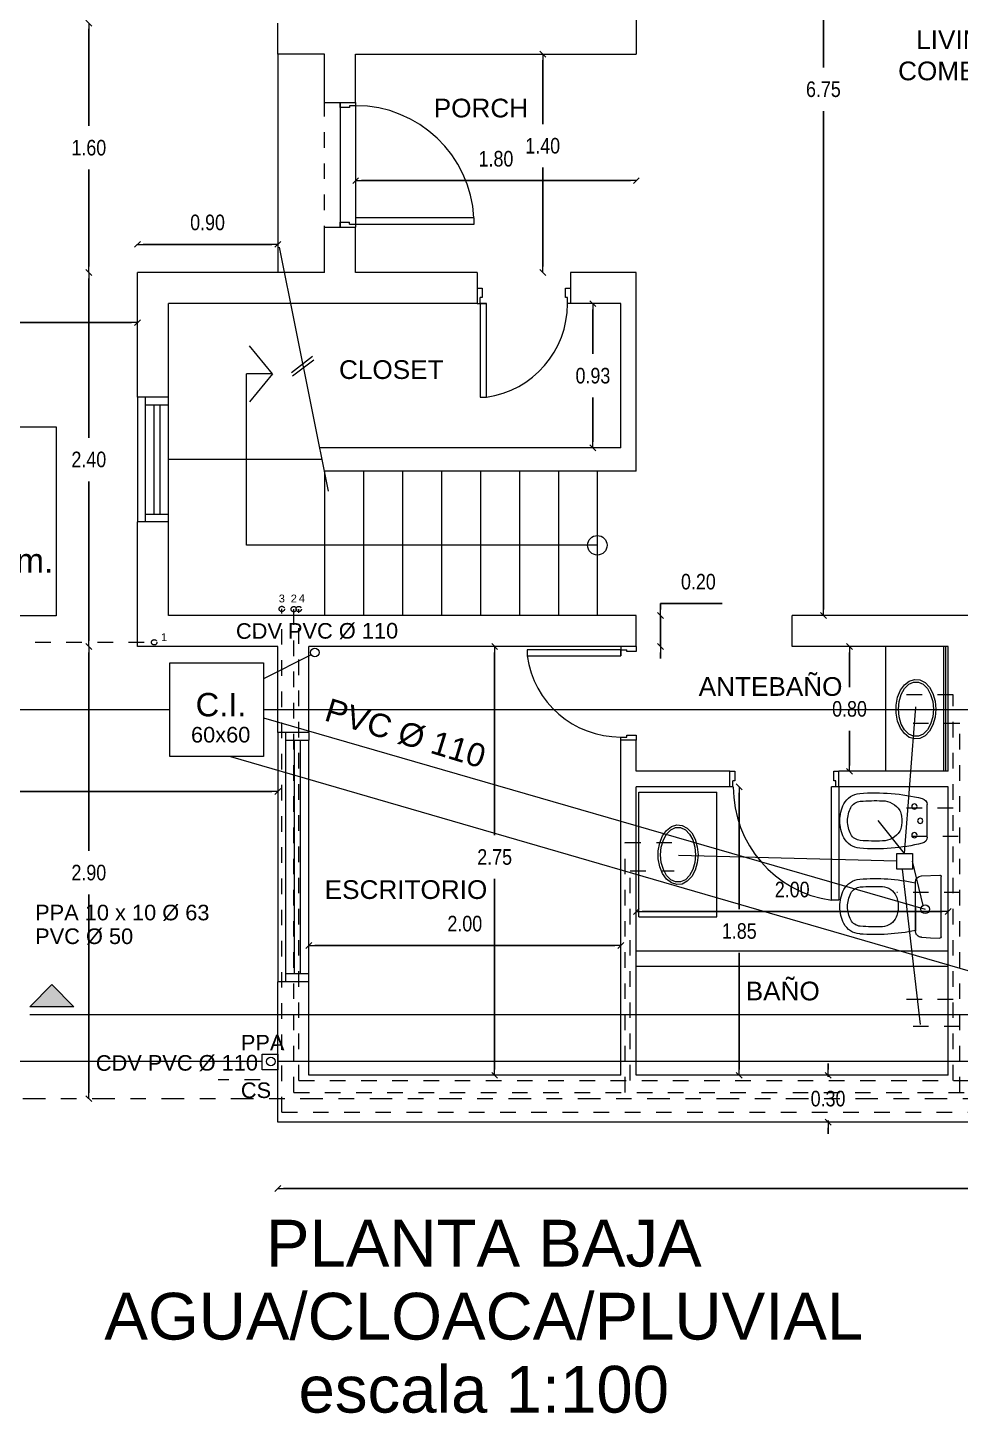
# Model space of a CAD drawing. Header units: millimetres. Extents: x 337 to 1167, y 242 to 575.
# Drawn here: x 541.63 to 547.61, y 258.54 to 267.42 of the extents above; entities that cross this region are included whole.
import ezdxf

# ---------------------------------------------------------------- set-up
doc = ezdxf.new("R2010")
doc.units = ezdxf.units.MM
for name, pattern in [('AGUA FRIA Y CALIENTE', [0.2, 0.1, -0.03, 0, -0.07]), ('bein_line', [0.08, 0.04, -0.04]), ('EJE', [0.205, 0.145, -0.03, 0, -0.03])]:
    doc.linetypes.add(name, pattern=pattern)
doc.layers.get('0').update_dxf_attribs({"lineweight": 5})
doc.layers.get('Defpoints').update_dxf_attribs({"lineweight": 5})
for name, color, linetype, lineweight in [('0-PB-SANITARIOS', 9, 'Continuous', 5), ('01', 1, 'Continuous', 5), ('agua', 7, 'Continuous', 5), ('cotas', 7, 'Continuous', 5), ('MUROS', 4, 'Continuous', 20), ('PRESENTACION ANTEPROYECTO', 7, 'Continuous', 5), ('proyeccion', 1, 'bein_line', 5), ('sanitarios', 1, 'Continuous', 5)]:
    doc.layers.add(name, color=color, linetype=linetype, lineweight=lineweight)
doc.styles.add('GENERATED_STYLE_13', font='')
doc.styles.add('GENERATED_STYLE_14', font='arial.ttf')
doc.styles.get('GENERATED_STYLE_13').set_extended_font_data('Arial Narrow Occidental')
doc.dimstyles.new('Dimstyle_92', dxfattribs={"dimtxt": 0.1, "dimasz": 0.038, "dimexe": 0.18, "dimexo": 0, "dimgap": 0.09, "dimtad": 1, "dimtih": 1, "dimtoh": 1, "dimzin": 0, "dimdsep": 46, "dimtxsty": 'GENERATED_STYLE_13', "dimblk": 'ARROWHEAD_6', "dimblk1": 'ARROWHEAD_6', "dimblk2": 'ARROWHEAD_6', "dimcen": 0.09, "dimse1": 1, "dimse2": 1, "dimclrd": 252, "dimclre": 252, "dimclrt": 252, "dimadec": 0, "dimazin": 0, "dimtfac": 1, "dimtdec": 4, "dimtmove": 0, "dimatfit": 3, "dimfxl": 1, "dimtolj": 1, "dimtzin": 0, "dimarcsym": 0})

# ---------------------------------------------------------------- blocks, each defined once
blk = doc.blocks.new('ARROWHEAD_6')
at = {"color": 0, "linetype": 'Continuous'}
for p, q in [((0, 0), (-1, 0)), ((-0.5, -0.5), (0.5, 0.5))]:
    blk.add_line(p, q, dxfattribs=at)
blk = doc.blocks.new('*D260')
at = {"layer": 'cotas', "color": 252, "lineweight": -2, "transparency": 16777216}
for p, q in [((544.6231, 263.4157), (544.6231, 262.2437)), ((544.6231, 260.7417), (544.6231, 261.9637))]:
    blk.add_line(p, q, dxfattribs=at)
at = {"layer": 'Defpoints', "color": 0, "transparency": 16777216}
for p in [(543.4316, 263.4537), (544.6231, 263.4537), (543.4316, 260.7037)]:
    blk.add_point(p, dxfattribs=at)
at = {"layer": 'cotas', "color": 252, "lineweight": -2, "transparency": 16777216, "xscale": 0.03800000000000001, "yscale": 0.03800000000000001, "zscale": 0.03800000000000001}
for p, rotation in [((544.6231, 263.4537), 90), ((544.6231, 260.7037), 270)]:
    blk.add_blockref('ARROWHEAD_6', p, dxfattribs=dict(at, rotation=rotation))
at = {"layer": 'cotas', "color": 252, "transparency": 16777216, "insert": (544.6231, 262.1037), "char_height": 0.1, "attachment_point": 5, "style": 'GENERATED_STYLE_13'}
blk.add_mtext('\\A1;2.75', dxfattribs=at)
blk = doc.blocks.new('*D261')
at = {"layer": 'cotas', "color": 252, "lineweight": -2, "transparency": 16777216}
blk.add_line((545.3936, 261.5363), (543.4696, 261.5363), dxfattribs=at)
at = {"layer": 'Defpoints', "color": 0, "transparency": 16777216}
for p in [(543.4316, 261.5363), (543.4316, 260.7037), (545.4316, 260.7037)]:
    blk.add_point(p, dxfattribs=at)
at = {"layer": 'cotas', "color": 252, "lineweight": -2, "transparency": 16777216, "xscale": 0.03800000000000001, "yscale": 0.03800000000000001, "zscale": 0.03800000000000001, "rotation": 180}
blk.add_blockref('ARROWHEAD_6', (543.4316, 261.5363), dxfattribs=at)
at = {"layer": 'cotas', "color": 252, "lineweight": -2, "transparency": 16777216, "xscale": 0.03800000000000001, "yscale": 0.03800000000000001, "zscale": 0.03800000000000001}
blk.add_blockref('ARROWHEAD_6', (545.4316, 261.5363), dxfattribs=at)
at = {"layer": 'cotas', "color": 252, "transparency": 16777216, "insert": (544.4316, 261.6763), "char_height": 0.1, "attachment_point": 5, "style": 'GENERATED_STYLE_13'}
blk.add_mtext('\\A1;2.00', dxfattribs=at)
blk = doc.blocks.new('*D257')
at = {"layer": 'cotas', "color": 252, "lineweight": -2, "transparency": 16777216}
for p, q in [((546.7615, 260.7417), (546.7615, 260.7797)), ((546.7615, 260.7037), (546.7615, 260.6937)), ((546.7615, 260.4037), (546.7615, 260.4137)), ((546.7615, 260.3657), (546.7615, 260.3277))]:
    blk.add_line(p, q, dxfattribs=at)
at = {"layer": 'Defpoints', "color": 0, "transparency": 16777216}
for p in [(547.1316, 260.7037), (546.7615, 260.4037), (547.1316, 260.4037)]:
    blk.add_point(p, dxfattribs=at)
at = {"layer": 'cotas', "color": 252, "lineweight": -2, "transparency": 16777216, "xscale": 0.03800000000000001, "yscale": 0.03800000000000001, "zscale": 0.03800000000000001}
for p, rotation in [((546.7615, 260.7037), 270), ((546.7615, 260.4037), 90)]:
    blk.add_blockref('ARROWHEAD_6', p, dxfattribs=dict(at, rotation=rotation))
at = {"layer": 'cotas', "color": 252, "transparency": 16777216, "insert": (546.7615, 260.5537), "char_height": 0.1, "attachment_point": 5, "style": 'GENERATED_STYLE_13'}
blk.add_mtext('\\A1;0.30', dxfattribs=at)
blk = doc.blocks.new('*D262')
at = {"layer": 'cotas', "color": 252, "lineweight": -2, "transparency": 16777216}
blk.add_line((545.5696, 261.7548), (547.4936, 261.7548), dxfattribs=at)
at = {"layer": 'Defpoints', "color": 0, "transparency": 16777216}
for p in [(547.5316, 261.7548), (545.5316, 260.7037), (547.5316, 260.7037)]:
    blk.add_point(p, dxfattribs=at)
at = {"layer": 'cotas', "color": 252, "lineweight": -2, "transparency": 16777216, "xscale": 0.03800000000000001, "yscale": 0.03800000000000001, "zscale": 0.03800000000000001, "rotation": 180}
blk.add_blockref('ARROWHEAD_6', (545.5316, 261.7548), dxfattribs=at)
at = {"layer": 'cotas', "color": 252, "lineweight": -2, "transparency": 16777216, "xscale": 0.03800000000000001, "yscale": 0.03800000000000001, "zscale": 0.03800000000000001}
blk.add_blockref('ARROWHEAD_6', (547.5316, 261.7548), dxfattribs=at)
at = {"layer": 'cotas', "color": 252, "transparency": 16777216, "insert": (546.5316, 261.8948), "char_height": 0.1, "attachment_point": 5, "style": 'GENERATED_STYLE_13'}
blk.add_mtext('\\A1;2.00', dxfattribs=at)
blk = doc.blocks.new('IM-BE')
at = {"linetype": 'Continuous'}
for p, q in [((-0.4455, 0.09), (-0.6545, 0.09)), ((-0.1967, 0.1268), (-0.2021, 0.0084)), ((0.1568, 0.165), (-0.1568, 0.165)), ((0, 0.165), (0.1568, 0.165)), ((0.1967, 0.1268), (0.1969, 0.1231)), ((0.1969, 0.1231), (0.1994, 0.068)), ((0.1941, 0), (-0.1941, 0)), ((0.1994, 0.068), (0.2021, 0.0084))]:
    blk.add_line(p, q, dxfattribs=at)
for centre in [(-0.642, 0.1715), (-0.458, 0.1715), (-0.55, 0.134)]:
    blk.add_circle(centre, 0.017, dxfattribs=at)
for centre, radius, start, end in [((-0.6011, 0.5125), 0.125, 117.58575, 175.50719), ((-0.55, 0.4146), 0.2354, 90, 117.58575), ((-0.55, 0.4146), 0.2354, 62.41425, 90), ((-0.4989, 0.5125), 0.125, 4.49281, 62.41425), ((-0.0511, 0.5125), 0.125, 117.58575, 175.50719), ((0, 0.4146), 0.2354, 90, 117.58575), ((0, 0.4146), 0.2354, 62.41425, 90), ((0.0511, 0.5125), 0.125, 4.49281, 62.41425), ((-0.6011, 0.5125), 0.075, 117.58575, 175.50719), ((-0.55, 0.4146), 0.1854, 90, 117.58575), ((-0.55, 0.4146), 0.1854, 62.41425, 90), ((-0.4989, 0.5125), 0.075, 4.49281, 62.41425), ((-0.0511, 0.5125), 0.075, 117.58575, 175.50719), ((0, 0.4146), 0.1854, 90, 117.58575), ((0, 0.4146), 0.1854, 62.41425, 90), ((0.0511, 0.5125), 0.075, 4.49281, 62.41425), ((0.5445, 0.4224), 1.2742, 175.50719, 193.70649), ((0.5445, 0.4224), 1.2242, 175.50719, 182.14249), ((-1.6445, 0.4224), 1.2242, 357.85751, 4.49281), ((-1.6445, 0.4224), 1.2742, 346.29351, 4.49281), ((1.0945, 0.4224), 1.2742, 175.50719, 191.65631), ((1.0945, 0.4224), 1.2242, 175.50719, 182.14249), ((0.0137, 0.3963), 0.1205, 263.46904, 263.46904), ((0.0137, 0.3963), 0.1205, 270.09166, 270.09166), ((-1.0945, 0.4224), 1.2242, 357.85751, 4.49281), ((-1.0945, 0.4224), 1.2742, 348.34369, 4.49281), ((-0.5478, 0.3767), 0.131, 180, 238.17673), ((-0.5522, 0.3767), 0.131, 301.82327, 0), ((-0.0277, 0.3814), 0.1012, 182.70725, 247.23206), ((0.0277, 0.3814), 0.1012, 292.76794, 357.29275), ((-0.0137, 0.3963), 0.1205, 243.79777, 262.03889), ((-0.001, 0.4732), 0.1984, 261.49411, 270.29901), ((0.001, 0.4732), 0.1984, 269.70099, 278.50589), ((0.0137, 0.3963), 0.1205, 277.96111, 296.20223), ((-0.5637, 0.3735), 0.1205, 243.79777, 262.03889), ((-0.551, 0.4504), 0.1984, 261.49411, 270.29901), ((-0.549, 0.4504), 0.1984, 269.70099, 278.50589), ((-0.5363, 0.3735), 0.1205, 277.96111, 296.20223), ((-0.6545, 0.13), 0.04, 193.70649, 270), ((-0.4455, 0.13), 0.04, 270, 346.29351), ((-0.1568, 0.125), 0.04, 90, 177.39744), ((0.1568, 0.125), 0.04, 54.11576, 90), ((0.1568, 0.125), 0.04, 51.70095, 54.11576), ((0.1568, 0.125), 0.04, 42.18515, 51.70095), ((0.1568, 0.125), 0.04, 2.60256, 42.18515), ((-0.1941, 0.008), 0.008, 177.39744, 270), ((0.1941, 0.008), 0.008, 270, 355.88901), ((0.1941, 0.008), 0.008, 355.88901, 2.60256)]:
    blk.add_arc(centre, radius, start, end, dxfattribs=at)
blk = doc.blocks.new('*D263')
at = {"layer": 'cotas', "color": 252, "lineweight": -2, "transparency": 16777216}
for p, q in [((546.7316, 270.3657), (546.7316, 267.1687)), ((546.7316, 263.6917), (546.7316, 266.8887))]:
    blk.add_line(p, q, dxfattribs=at)
at = {"layer": 'Defpoints', "color": 0, "transparency": 16777216}
for p in [(545.5316, 270.4037), (546.7316, 263.6537), (548.2316, 263.6537)]:
    blk.add_point(p, dxfattribs=at)
at = {"layer": 'cotas', "color": 252, "lineweight": -2, "transparency": 16777216, "xscale": 0.03800000000000001, "yscale": 0.03800000000000001, "zscale": 0.03800000000000001}
for p, rotation in [((546.7316, 270.4037), 90), ((546.7316, 263.6537), 270)]:
    blk.add_blockref('ARROWHEAD_6', p, dxfattribs=dict(at, rotation=rotation))
at = {"layer": 'cotas', "color": 252, "transparency": 16777216, "insert": (546.7316, 267.0287), "char_height": 0.1, "attachment_point": 5, "style": 'GENERATED_STYLE_13'}
blk.add_mtext('\\A1;6.75', dxfattribs=at)
blk = doc.blocks.new('*D268')
at = {"layer": 'cotas', "color": 252, "lineweight": -2, "transparency": 16777216}
for p, q in [((546.8992, 263.4157), (546.8992, 263.1937)), ((546.8992, 262.6917), (546.8992, 262.9137))]:
    blk.add_line(p, q, dxfattribs=at)
at = {"layer": 'Defpoints', "color": 0, "transparency": 16777216}
for p in [(547.1332, 263.4537), (546.8992, 262.6537), (547.1332, 262.6537)]:
    blk.add_point(p, dxfattribs=at)
at = {"layer": 'cotas', "color": 252, "lineweight": -2, "transparency": 16777216, "xscale": 0.03800000000000001, "yscale": 0.03800000000000001, "zscale": 0.03800000000000001}
for p, rotation in [((546.8992, 263.4537), 90), ((546.8992, 262.6537), 270)]:
    blk.add_blockref('ARROWHEAD_6', p, dxfattribs=dict(at, rotation=rotation))
at = {"layer": 'cotas', "color": 252, "transparency": 16777216, "insert": (546.8992, 263.0537), "char_height": 0.1, "attachment_point": 5, "style": 'GENERATED_STYLE_13'}
blk.add_mtext('\\A1;0.80', dxfattribs=at)
blk = doc.blocks.new('*D270')
at = {"layer": 'cotas', "color": 252, "lineweight": -2, "transparency": 16777216}
for p, q in [((546.1921, 262.5157), (546.1921, 261.7687)), ((546.1921, 260.7417), (546.1921, 261.4887))]:
    blk.add_line(p, q, dxfattribs=at)
at = {"layer": 'Defpoints', "color": 0, "transparency": 16777216}
for p in [(547.5316, 262.5537), (546.1921, 260.7037), (547.5316, 260.7037)]:
    blk.add_point(p, dxfattribs=at)
at = {"layer": 'cotas', "color": 252, "lineweight": -2, "transparency": 16777216, "xscale": 0.03800000000000001, "yscale": 0.03800000000000001, "zscale": 0.03800000000000001}
for p, rotation in [((546.1921, 262.5537), 90), ((546.1921, 260.7037), 270)]:
    blk.add_blockref('ARROWHEAD_6', p, dxfattribs=dict(at, rotation=rotation))
at = {"layer": 'cotas', "color": 252, "transparency": 16777216, "insert": (546.1921, 261.6287), "char_height": 0.1, "attachment_point": 5, "style": 'GENERATED_STYLE_13'}
blk.add_mtext('\\A1;1.85', dxfattribs=at)
blk = doc.blocks.new('*D271')
at = {"layer": 'cotas', "color": 252, "lineweight": -2, "transparency": 16777216}
for p, q in [((545.6873, 263.6917), (545.6873, 263.7297)), ((545.6873, 263.7297), (546.0821, 263.7297)), ((545.6873, 263.4537), (545.6873, 263.6537)), ((545.6873, 263.4157), (545.6873, 263.3777))]:
    blk.add_line(p, q, dxfattribs=at)
at = {"layer": 'Defpoints', "color": 0, "transparency": 16777216}
for p in [(545.5316, 263.6537), (545.6873, 263.6537), (545.5316, 263.4537)]:
    blk.add_point(p, dxfattribs=at)
at = {"layer": 'cotas', "color": 252, "lineweight": -2, "transparency": 16777216, "xscale": 0.03800000000000001, "yscale": 0.03800000000000001, "zscale": 0.03800000000000001}
for p, rotation in [((545.6873, 263.6537), 270), ((545.6873, 263.4537), 90)]:
    blk.add_blockref('ARROWHEAD_6', p, dxfattribs=dict(at, rotation=rotation))
at = {"layer": 'cotas', "color": 252, "transparency": 16777216, "insert": (545.9297, 263.8697), "char_height": 0.1, "attachment_point": 5, "style": 'GENERATED_STYLE_13'}
blk.add_mtext('\\A1;0.20', dxfattribs=at)
blk = doc.blocks.new('*D273')
at = {"layer": 'cotas', "color": 252, "lineweight": -2, "transparency": 16777216}
blk.add_line((539.3696, 262.5236), (543.1936, 262.5236), dxfattribs=at)
at = {"layer": 'Defpoints', "color": 0, "transparency": 16777216}
for p in [(543.2316, 262.5236), (539.3316, 260.5537), (543.2316, 260.5537)]:
    blk.add_point(p, dxfattribs=at)
at = {"layer": 'cotas', "color": 252, "lineweight": -2, "transparency": 16777216, "xscale": 0.03800000000000001, "yscale": 0.03800000000000001, "zscale": 0.03800000000000001, "rotation": 180}
blk.add_blockref('ARROWHEAD_6', (539.3316, 262.5236), dxfattribs=at)
at = {"layer": 'cotas', "color": 252, "lineweight": -2, "transparency": 16777216, "xscale": 0.03800000000000001, "yscale": 0.03800000000000001, "zscale": 0.03800000000000001}
blk.add_blockref('ARROWHEAD_6', (543.2316, 262.5236), dxfattribs=at)
at = {"layer": 'cotas', "color": 252, "transparency": 16777216, "insert": (541.2816, 262.6636), "char_height": 0.1, "attachment_point": 5, "style": 'GENERATED_STYLE_13'}
blk.add_mtext('\\A1;3.90', dxfattribs=at)
blk = doc.blocks.new('*D274')
at = {"layer": 'cotas', "color": 252, "lineweight": -2, "transparency": 16777216}
blk.add_line((539.3696, 265.5318), (542.2936, 265.5318), dxfattribs=at)
at = {"layer": 'Defpoints', "color": 0, "transparency": 16777216}
for p in [(542.3316, 265.5318), (542.3316, 263.4537), (539.3316, 260.5537)]:
    blk.add_point(p, dxfattribs=at)
at = {"layer": 'cotas', "color": 252, "lineweight": -2, "transparency": 16777216, "xscale": 0.03800000000000001, "yscale": 0.03800000000000001, "zscale": 0.03800000000000001, "rotation": 180}
blk.add_blockref('ARROWHEAD_6', (539.3316, 265.5318), dxfattribs=at)
at = {"layer": 'cotas', "color": 252, "lineweight": -2, "transparency": 16777216, "xscale": 0.03800000000000001, "yscale": 0.03800000000000001, "zscale": 0.03800000000000001}
blk.add_blockref('ARROWHEAD_6', (542.3316, 265.5318), dxfattribs=at)
at = {"layer": 'cotas', "color": 252, "transparency": 16777216, "insert": (540.8316, 265.6718), "char_height": 0.1, "attachment_point": 5, "style": 'GENERATED_STYLE_13'}
blk.add_mtext('\\A1;3.00', dxfattribs=at)
blk = doc.blocks.new('*D278')
at = {"layer": 'cotas', "color": 252, "lineweight": -2, "transparency": 16777216}
blk.add_line((543.2696, 259.9777), (552.7936, 259.9777), dxfattribs=at)
at = {"layer": 'Defpoints', "color": 0, "transparency": 16777216}
for p in [(543.2316, 260.4037), (552.8316, 260.4037), (552.8316, 259.9777)]:
    blk.add_point(p, dxfattribs=at)
at = {"layer": 'cotas', "color": 252, "lineweight": -2, "transparency": 16777216, "xscale": 0.03800000000000001, "yscale": 0.03800000000000001, "zscale": 0.03800000000000001, "rotation": 180}
blk.add_blockref('ARROWHEAD_6', (543.2316, 259.9777), dxfattribs=at)
at = {"layer": 'cotas', "color": 252, "lineweight": -2, "transparency": 16777216, "xscale": 0.03800000000000001, "yscale": 0.03800000000000001, "zscale": 0.03800000000000001}
blk.add_blockref('ARROWHEAD_6', (552.8316, 259.9777), dxfattribs=at)
at = {"layer": 'cotas', "color": 252, "transparency": 16777216, "insert": (548.0316, 260.1177), "char_height": 0.1, "attachment_point": 5, "style": 'GENERATED_STYLE_13'}
blk.add_mtext('\\A1;9.60', dxfattribs=at)
blk = doc.blocks.new('*D402')
at = {"layer": 'cotas', "color": 252, "lineweight": -2, "transparency": 16777216}
blk.add_line((543.7696, 266.4428), (545.4936, 266.4428), dxfattribs=at)
at = {"layer": 'Defpoints', "color": 0, "transparency": 16777216}
for p in [(545.5316, 266.4428), (543.7316, 265.8537), (545.5316, 265.8537)]:
    blk.add_point(p, dxfattribs=at)
at = {"layer": 'cotas', "color": 252, "lineweight": -2, "transparency": 16777216, "xscale": 0.03800000000000001, "yscale": 0.03800000000000001, "zscale": 0.03800000000000001, "rotation": 180}
blk.add_blockref('ARROWHEAD_6', (543.7316, 266.4428), dxfattribs=at)
at = {"layer": 'cotas', "color": 252, "lineweight": -2, "transparency": 16777216, "xscale": 0.03800000000000001, "yscale": 0.03800000000000001, "zscale": 0.03800000000000001}
blk.add_blockref('ARROWHEAD_6', (545.5316, 266.4428), dxfattribs=at)
at = {"layer": 'cotas', "color": 252, "transparency": 16777216, "insert": (544.6316, 266.5828), "char_height": 0.1, "attachment_point": 5, "style": 'GENERATED_STYLE_13'}
blk.add_mtext('\\A1;1.80', dxfattribs=at)
blk = doc.blocks.new('*D401')
at = {"layer": 'cotas', "color": 252, "lineweight": -2, "transparency": 16777216}
for p, q in [((544.9314, 267.2157), (544.9314, 266.8062)), ((544.9314, 265.8917), (544.9314, 266.5262))]:
    blk.add_line(p, q, dxfattribs=at)
at = {"layer": 'Defpoints', "color": 0, "transparency": 16777216}
for p in [(543.4316, 267.2537), (542.3316, 265.8537), (544.9314, 265.8537)]:
    blk.add_point(p, dxfattribs=at)
at = {"layer": 'cotas', "color": 252, "lineweight": -2, "transparency": 16777216, "xscale": 0.03800000000000001, "yscale": 0.03800000000000001, "zscale": 0.03800000000000001}
for p, rotation in [((544.9314, 267.2537), 90), ((544.9314, 265.8537), 270)]:
    blk.add_blockref('ARROWHEAD_6', p, dxfattribs=dict(at, rotation=rotation))
at = {"layer": 'cotas', "color": 252, "transparency": 16777216, "insert": (544.9314, 266.6662), "char_height": 0.1, "attachment_point": 5, "style": 'GENERATED_STYLE_13'}
blk.add_mtext('\\A1;1.40', dxfattribs=at)
blk = doc.blocks.new('*D458')
at = {"layer": 'cotas', "color": 252, "lineweight": -2, "transparency": 16777216}
for p, q in [((542.0202, 267.4157), (542.0202, 266.7937)), ((542.0202, 265.8917), (542.0202, 266.5137))]:
    blk.add_line(p, q, dxfattribs=at)
at = {"layer": 'Defpoints', "color": 0, "transparency": 16777216}
for p in [(543.2316, 267.4537), (542.0202, 265.8537), (545.3316, 265.8537)]:
    blk.add_point(p, dxfattribs=at)
at = {"layer": 'cotas', "color": 252, "lineweight": -2, "transparency": 16777216, "xscale": 0.03800000000000001, "yscale": 0.03800000000000001, "zscale": 0.03800000000000001}
for p, rotation in [((542.0202, 267.4537), 90), ((542.0202, 265.8537), 270)]:
    blk.add_blockref('ARROWHEAD_6', p, dxfattribs=dict(at, rotation=rotation))
at = {"layer": 'cotas', "color": 252, "transparency": 16777216, "insert": (542.0202, 266.6537), "char_height": 0.1, "attachment_point": 5, "style": 'GENERATED_STYLE_13'}
blk.add_mtext('\\A1;1.60', dxfattribs=at)
blk = doc.blocks.new('*D460')
at = {"layer": 'cotas', "color": 252, "lineweight": -2, "transparency": 16777216}
for p, q in [((542.0202, 263.4157), (542.0202, 262.1437)), ((542.0202, 260.5917), (542.0202, 261.8637))]:
    blk.add_line(p, q, dxfattribs=at)
at = {"layer": 'Defpoints', "color": 0, "transparency": 16777216}
for p in [(542.0202, 263.4537), (543.2316, 263.4537), (543.2316, 260.5537)]:
    blk.add_point(p, dxfattribs=at)
at = {"layer": 'cotas', "color": 252, "lineweight": -2, "transparency": 16777216, "xscale": 0.03800000000000001, "yscale": 0.03800000000000001, "zscale": 0.03800000000000001}
for p, rotation in [((542.0202, 263.4537), 90), ((542.0202, 260.5537), 270)]:
    blk.add_blockref('ARROWHEAD_6', p, dxfattribs=dict(at, rotation=rotation))
at = {"layer": 'cotas', "color": 252, "transparency": 16777216, "insert": (542.0202, 262.0037), "char_height": 0.1, "attachment_point": 5, "style": 'GENERATED_STYLE_13'}
blk.add_mtext('\\A1;2.90', dxfattribs=at)
blk = doc.blocks.new('*D461')
at = {"layer": 'cotas', "color": 252, "lineweight": -2, "transparency": 16777216}
for p, q in [((542.0202, 265.8157), (542.0202, 264.7937)), ((542.0202, 263.4917), (542.0202, 264.5137))]:
    blk.add_line(p, q, dxfattribs=at)
at = {"layer": 'Defpoints', "color": 0, "transparency": 16777216}
for p in [(542.3316, 265.8537), (542.0202, 263.4537), (542.3316, 263.4537)]:
    blk.add_point(p, dxfattribs=at)
at = {"layer": 'cotas', "color": 252, "lineweight": -2, "transparency": 16777216, "xscale": 0.03800000000000001, "yscale": 0.03800000000000001, "zscale": 0.03800000000000001}
for p, rotation in [((542.0202, 265.8537), 90), ((542.0202, 263.4537), 270)]:
    blk.add_blockref('ARROWHEAD_6', p, dxfattribs=dict(at, rotation=rotation))
at = {"layer": 'cotas', "color": 252, "transparency": 16777216, "insert": (542.0202, 264.6537), "char_height": 0.1, "attachment_point": 5, "style": 'GENERATED_STYLE_13'}
blk.add_mtext('\\A1;2.40', dxfattribs=at)
blk = doc.blocks.new('*D479')
at = {"layer": 'cotas', "color": 252, "lineweight": -2, "transparency": 16777216}
for p, q in [((545.2534, 265.6157), (545.2534, 265.3312)), ((545.2534, 264.7667), (545.2534, 265.0512))]:
    blk.add_line(p, q, dxfattribs=at)
at = {"layer": 'Defpoints', "color": 0, "transparency": 16777216}
for p in [(545.4316, 265.6537), (545.2534, 264.7287), (545.4316, 264.7287)]:
    blk.add_point(p, dxfattribs=at)
at = {"layer": 'cotas', "color": 252, "lineweight": -2, "transparency": 16777216, "xscale": 0.03800000000000001, "yscale": 0.03800000000000001, "zscale": 0.03800000000000001}
for p, rotation in [((545.2534, 265.6537), 90), ((545.2534, 264.7287), 270)]:
    blk.add_blockref('ARROWHEAD_6', p, dxfattribs=dict(at, rotation=rotation))
at = {"layer": 'cotas', "color": 252, "transparency": 16777216, "insert": (545.2534, 265.1912), "char_height": 0.1, "attachment_point": 5, "style": 'GENERATED_STYLE_13'}
blk.add_mtext('\\A1;0.93', dxfattribs=at)
blk = doc.blocks.new('*D543')
at = {"layer": 'cotas', "color": 252, "lineweight": -2, "transparency": 16777216}
blk.add_line((542.3696, 266.0341), (543.1936, 266.0341), dxfattribs=at)
at = {"layer": 'Defpoints', "color": 0, "transparency": 16777216}
for p in [(543.2316, 266.0341), (542.3316, 265.8537), (543.2316, 265.8537)]:
    blk.add_point(p, dxfattribs=at)
at = {"layer": 'cotas', "color": 252, "lineweight": -2, "transparency": 16777216, "xscale": 0.03800000000000001, "yscale": 0.03800000000000001, "zscale": 0.03800000000000001, "rotation": 180}
blk.add_blockref('ARROWHEAD_6', (542.3316, 266.0341), dxfattribs=at)
at = {"layer": 'cotas', "color": 252, "lineweight": -2, "transparency": 16777216, "xscale": 0.03800000000000001, "yscale": 0.03800000000000001, "zscale": 0.03800000000000001}
blk.add_blockref('ARROWHEAD_6', (543.2316, 266.0341), dxfattribs=at)
at = {"layer": 'cotas', "color": 252, "transparency": 16777216, "insert": (542.7816, 266.1741), "char_height": 0.1, "attachment_point": 5, "style": 'GENERATED_STYLE_13'}
blk.add_mtext('\\A1;0.90', dxfattribs=at)

msp = doc.modelspace()

# ---------------------------------------------------------------- hatches: boundary and pattern name
at = {"layer": 'PRESENTACION ANTEPROYECTO'}
msp.add_hatch(color=7, dxfattribs=at).paths.add_polyline_path([(541.6421, 261.1438), (541.7836, 261.2852), (541.925, 261.1438)])

# ---------------------------------------------------------------- linework, layer by layer
at = {"layer": '01', "linetype": 'Continuous'}
for p, q in [((543.2316, 267.2537), (543.2316, 265.8537)), ((543.6316, 266.9117), (543.6316, 266.9437)), ((543.6316, 266.9437), (543.6316, 266.1437)), ((543.6316, 266.9437), (543.7316, 266.9437)), ((543.6916, 266.9237), (543.6916, 266.9117)), ((543.7316, 266.9237), (543.6916, 266.9237)), ((543.7316, 266.9437), (543.7316, 266.1637)), ((543.6916, 266.9117), (543.6316, 266.9117)), ((543.6316, 266.1757), (543.6916, 266.1757)), ((543.6316, 266.1437), (543.6316, 266.1757)), ((543.6316, 266.1437), (543.7316, 266.1437)), ((543.6916, 266.1637), (543.6916, 266.1757)), ((543.6916, 266.1637), (543.7316, 266.1637)), ((543.7316, 266.2037), (543.7316, 266.1637)), ((544.4916, 266.2037), (543.7316, 266.2037)), ((543.7316, 266.1837), (543.7316, 266.1637)), ((543.7316, 266.1637), (544.4916, 266.1637)), ((543.7316, 266.1637), (543.7316, 266.1437)), ((544.4916, 266.1637), (544.4916, 266.2037)), ((543.5582, 264.4511), (543.2423, 266.0153)), ((544.5101, 265.7537), (544.5421, 265.7537)), ((544.5421, 265.6937), (544.5301, 265.6937)), ((544.5301, 265.6537), (544.5301, 265.6937)), ((544.5421, 265.7537), (544.5421, 265.6937)), ((545.0781, 265.7537), (545.1101, 265.7537)), ((545.0781, 265.6937), (545.0781, 265.7537)), ((545.0901, 265.6937), (545.0781, 265.6937)), ((545.0901, 265.6537), (545.0901, 265.6937)), ((544.5101, 265.6537), (544.5701, 265.6537)), ((544.5701, 265.6537), (544.5301, 265.6537)), ((544.5301, 265.6537), (544.5301, 265.0537)), ((544.5701, 265.0537), (544.5701, 265.6537)), ((545.1101, 265.6537), (545.0901, 265.6537)), ((543.1987, 265.2037), (543.0506, 265.384)), ((543.4549, 265.3153), (543.3194, 265.2106)), ((543.4626, 265.2923), (543.3271, 265.1876)), ((543.0316, 264.1037), (543.0316, 265.2037)), ((543.1987, 265.2037), (543.0316, 265.2037)), ((543.1987, 265.2037), (543.0506, 265.0233)), ((542.3316, 265.0537), (542.3316, 264.2537)), ((542.3816, 265.0537), (542.3816, 264.2537)), ((542.5316, 264.2537), (542.5316, 265.0537)), ((544.5301, 265.0537), (544.5701, 265.0537)), ((542.3816, 265.0037), (542.5316, 265.0037)), ((542.4366, 265.0037), (542.4366, 264.3037)), ((542.4766, 265.0037), (542.4766, 264.3037)), ((542.3816, 264.9537), (542.3816, 264.3037)), ((543.5173, 264.6537), (542.5316, 264.6537)), ((543.5316, 264.5787), (543.5316, 263.6537)), ((543.7816, 264.5787), (543.7816, 263.6537)), ((544.0316, 264.5787), (544.0316, 263.6537)), ((544.2816, 264.5787), (544.2816, 263.6537)), ((544.5316, 264.5787), (544.5316, 263.6537)), ((544.7816, 264.5787), (544.7816, 263.6537)), ((545.0316, 264.5787), (545.0316, 263.6537)), ((545.2816, 264.5787), (545.2816, 263.6537)), ((542.3816, 264.3037), (542.5316, 264.3037)), ((545.2816, 264.1037), (543.0316, 264.1037)), ((545.4316, 263.4537), (545.4316, 263.3937)), ((545.5316, 263.4537), (545.5316, 263.4217)), ((545.4316, 263.4337), (544.8316, 263.4337)), ((544.8316, 263.4337), (544.8316, 263.3937)), ((544.8316, 263.3937), (545.4316, 263.3937)), ((545.4316, 263.3937), (545.4316, 263.4337)), ((545.4316, 263.4337), (545.4716, 263.4337)), ((545.4716, 263.4217), (545.4716, 263.4337)), ((545.5316, 263.4217), (545.4716, 263.4217)), ((543.2316, 262.9037), (543.2316, 261.3037)), ((543.2816, 262.9037), (543.2816, 262.8537)), ((543.2816, 262.8537), (543.2816, 261.3537)), ((543.2816, 262.8537), (543.2816, 261.3537)), ((543.2816, 262.8537), (543.4316, 262.8537)), ((543.3366, 262.8538), (543.3366, 261.3532)), ((543.3766, 262.8538), (543.3766, 261.3532)), ((543.4316, 262.9037), (543.4316, 262.8537)), ((543.4316, 261.3037), (543.4316, 262.8537)), ((545.4316, 262.8737), (545.4716, 262.8737)), ((545.4316, 262.8537), (545.4316, 262.8737)), ((545.4716, 262.8857), (545.5316, 262.8857)), ((545.4716, 262.8737), (545.4716, 262.8857)), ((545.5316, 262.8857), (545.5316, 262.8537)), ((543.4316, 261.3537), (543.4316, 262.7787)), ((546.1316, 262.6537), (546.1636, 262.6537)), ((546.1636, 262.6537), (546.1636, 262.5937)), ((546.7996, 262.6537), (546.8316, 262.6537)), ((546.7996, 262.5937), (546.7996, 262.6537)), ((546.1636, 262.5937), (546.1516, 262.5937)), ((546.1516, 262.5537), (546.1516, 262.5937)), ((546.8116, 262.5937), (546.7996, 262.5937)), ((546.8116, 262.5537), (546.8116, 262.5937)), ((546.1516, 262.5537), (546.1316, 262.5537)), ((546.8316, 262.5537), (546.7831, 262.5537)), ((546.7831, 261.8269), (546.7831, 262.5537)), ((546.8316, 262.5537), (546.8116, 262.5537)), ((546.8316, 262.5537), (546.8316, 261.8269)), ((546.8316, 261.8269), (546.7831, 261.8269)), ((545.5316, 261.5028), (547.5316, 261.5028)), ((543.2816, 261.3537), (543.2816, 261.3037)), ((543.4316, 261.3537), (543.2816, 261.3537)), ((545.5316, 261.4028), (547.5316, 261.4028))]:
    msp.add_line(p, q, dxfattribs=at)
msp.add_circle((545.2816, 264.1037), 0.0625, dxfattribs=at)
for centre, radius, start, end in [((543.7316, 266.1637), 0.76, 3.01696, 90), ((544.4861, 265.6518), 0.604, 277.99401, 0.17723), ((545.4297, 263.4777), 0.604, 187.99401, 270.17723), ((546.8849, 262.5514), 0.7316, 179.82277, 262.00599)]:
    msp.add_arc(centre, radius, start, end, dxfattribs=at)
at = {"layer": 'agua', "color": 160, "linetype": 'AGUA FRIA Y CALIENTE'}
for p, q in [((543.2581, 260.4662), (543.2581, 263.6956)), ((543.3347, 260.5933), (543.3347, 263.6937)), ((538.2754, 263.4812), (542.4394, 263.4812)), ((547.6068, 262.9613), (547.2542, 262.9613)), ((547.6068, 260.5933), (547.6068, 262.9613)), ((547.5968, 262.2351), (547.2542, 262.2351)), ((545.4606, 262.197), (545.7737, 262.197)), ((545.4606, 260.5933), (545.4606, 262.197)), ((547.6068, 261.8758), (547.203, 261.8758)), ((547.6068, 261.0168), (547.2642, 261.0168)), ((543.119, 260.6741), (542.8503, 260.6741)), ((543.3347, 260.5933), (552.7731, 260.5933)), ((543.2581, 260.4662), (552.3694, 260.4662))]:
    msp.add_line(p, q, dxfattribs=at)
at = {"layer": 'agua', "color": 20, "linetype": 'AGUA FRIA Y CALIENTE'}
for p, q in [((543.3668, 260.6714), (543.3668, 263.6947)), ((547.5642, 263.1436), (547.2544, 263.1436)), ((547.5642, 260.6714), (547.5642, 263.1436)), ((547.5642, 262.4173), (547.2544, 262.4173)), ((545.4928, 262.0148), (545.7735, 262.0148)), ((545.4928, 260.6714), (545.4928, 262.0148)), ((547.5642, 261.1892), (547.2544, 261.1892)), ((543.3668, 260.6714), (552.7075, 260.6714))]:
    msp.add_line(p, q, dxfattribs=at)
at = {"layer": 'agua'}
for p, q in [((543.4461, 263.4017), (543.1399, 263.247)), ((542.5399, 263.0487), (538.2895, 263.0487)), ((552.9363, 263.0487), (543.1399, 263.0487)), ((547.2526, 262.1268), (547.3251, 263.0669)), ((543.1399, 262.9973), (547.3851, 261.7686)), ((542.9297, 262.7487), (548.9665, 260.9953)), ((547.2526, 262.1268), (547.0832, 262.3379)), ((547.2026, 262.0768), (545.8024, 262.1132)), ((547.3725, 261.7932), (547.3026, 262.0768)), ((547.2369, 262.0268), (547.3533, 261.0288)), ((543.1321, 260.7928), (538.284, 260.7928)), ((552.9063, 260.7928), (543.2321, 260.7928))]:
    msp.add_line(p, q, dxfattribs=at)
at = {"layer": 'agua', "color": 7, "linetype": 'Continuous'}
for points in [[(542.5399, 263.3487), (543.1399, 263.3487), (543.1399, 262.7487), (542.5399, 262.7487)], [(547.3026, 262.0268), (547.2026, 262.0268), (547.2026, 262.1268), (547.3026, 262.1268)], [(543.2321, 260.8395), (543.2321, 260.7395), (543.1321, 260.7395), (543.1321, 260.8395)]]:
    msp.add_lwpolyline(points, close=True, dxfattribs=at)
at = {"layer": 'agua', "color": 160, "linetype": 'AGUA FRIA Y CALIENTE'}
for centre in [(543.2581, 263.6956), (543.3347, 263.6937), (542.4394, 263.4812)]:
    msp.add_circle(centre, 0.0171, dxfattribs=at)
at = {"layer": 'agua', "color": 20, "linetype": 'AGUA FRIA Y CALIENTE'}
msp.add_circle((543.3668, 263.6947), 0.0171, dxfattribs=at)
at = {"layer": 'agua'}
for centre in [(543.4702, 263.4152), (547.3851, 261.7686), (543.1876, 260.7928)]:
    msp.add_circle(centre, 0.0276, dxfattribs=at)
at = {"layer": 'MUROS'}
for p, q in [((545.5316, 268.2017), (545.5316, 267.2537)), ((543.2316, 267.2537), (543.2316, 267.4537)), ((543.5316, 267.2537), (543.2316, 267.2537)), ((543.5316, 266.9437), (543.5316, 267.2537)), ((543.7316, 267.2537), (545.5316, 267.2537)), ((543.7316, 266.9437), (543.7316, 267.2537)), ((543.5316, 266.9437), (543.7316, 266.9437)), ((543.5316, 265.8537), (543.5316, 266.1437)), ((543.5316, 266.1437), (543.7316, 266.1437)), ((543.7316, 265.8537), (543.7316, 266.1437)), ((543.5316, 265.8537), (542.3316, 265.8537)), ((542.3316, 265.0537), (542.3316, 265.8537)), ((544.5101, 265.8537), (543.7316, 265.8537)), ((544.5101, 265.8537), (544.5101, 265.6537)), ((545.5316, 265.8537), (545.1101, 265.8537)), ((545.1101, 265.8537), (545.1101, 265.6537)), ((545.5316, 264.5787), (545.5316, 265.8537)), ((542.5316, 265.0537), (542.5316, 265.6537)), ((544.5101, 265.6537), (542.5316, 265.6537)), ((545.4316, 265.6537), (545.1101, 265.6537)), ((545.4316, 264.7287), (545.4316, 265.6537)), ((542.5316, 265.0537), (542.3316, 265.0537)), ((545.4316, 264.7287), (543.5021, 264.7287)), ((545.5316, 264.5787), (543.5316, 264.5787)), ((542.3316, 263.4537), (542.3316, 264.2537)), ((542.5316, 264.2537), (542.3316, 264.2537)), ((542.5316, 263.6537), (542.5316, 264.2537)), ((543.3153, 263.6537), (542.5316, 263.6537)), ((545.5316, 263.6537), (543.3153, 263.6537)), ((545.5316, 263.4537), (545.5316, 263.6537)), ((548.2316, 263.6537), (546.5316, 263.6537)), ((546.5316, 263.4537), (546.5316, 263.6537)), ((543.2316, 263.4537), (542.3316, 263.4537)), ((543.2316, 262.9037), (543.2316, 263.4537)), ((543.4316, 262.9037), (543.4316, 263.4537)), ((545.5316, 263.4537), (543.4316, 263.4537)), ((547.5316, 263.4537), (546.5316, 263.4537)), ((547.5316, 262.6537), (547.5316, 263.4537)), ((543.4316, 262.9037), (543.2316, 262.9037)), ((545.5316, 262.8537), (545.4316, 262.8537)), ((545.4316, 260.7037), (545.4316, 262.8537)), ((545.5316, 262.6537), (545.5316, 262.8537)), ((546.1316, 262.6537), (545.5316, 262.6537)), ((546.1316, 262.5537), (546.1316, 262.6537)), ((547.5316, 262.6537), (546.8316, 262.6537)), ((546.8316, 262.5537), (546.8316, 262.6537)), ((546.1316, 262.5537), (545.5316, 262.5537)), ((545.5316, 260.7037), (545.5316, 262.5537)), ((547.5316, 262.5537), (546.8316, 262.5537)), ((547.5316, 260.7037), (547.5316, 262.5537)), ((543.2316, 260.4037), (543.2316, 261.3037)), ((543.4316, 261.3037), (543.2316, 261.3037)), ((543.4316, 260.7037), (543.4316, 261.3037)), ((545.4316, 260.7037), (543.4316, 260.7037)), ((547.5316, 260.7037), (545.5316, 260.7037)), ((544.8066, 260.4037), (543.2316, 260.4037)), ((552.8316, 260.4037), (544.8066, 260.4037))]:
    msp.add_line(p, q, dxfattribs=at)
msp.add_lwpolyline([(536.5347, 264.8627), (541.8113, 264.8627), (541.8113, 263.6511), (536.5347, 263.6511)], close=True, dxfattribs=at)
at = {"layer": 'PRESENTACION ANTEPROYECTO', "color": 7, "linetype": 'Continuous'}
for p, q in [((541.6411, 261.0938), (553.2749, 261.0938)), ((541.6427, 261.0938), (550.891, 261.0938))]:
    msp.add_line(p, q, dxfattribs=at)
at = {"layer": 'PRESENTACION ANTEPROYECTO', "color": 252, "linetype": 'EJE'}
msp.add_line((569.3316, 260.5537), (539.3316, 260.5537), dxfattribs=at)
at = {"layer": 'PRESENTACION ANTEPROYECTO', "color": 7, "linetype": 'Continuous'}
msp.add_lwpolyline([(541.6421, 261.1438), (541.7836, 261.2852), (541.925, 261.1438)], close=True, dxfattribs=at)
at = {"layer": 'proyeccion'}
msp.add_line((543.5316, 265.8537), (543.5316, 267.2537), dxfattribs=at)
at = {"layer": 'sanitarios', "linetype": 'Continuous'}
for p, q in [((547.1332, 262.6537), (547.1332, 263.4537)), ((547.5044, 262.6537), (547.5044, 263.4537)), ((547.5172, 262.6537), (547.5172, 263.4537)), ((545.5482, 261.7195), (545.5482, 262.5195)), ((545.5482, 262.5195), (546.0482, 262.5195)), ((546.0482, 261.7195), (546.0482, 262.5195)), ((545.5482, 261.7195), (546.0482, 261.7195))]:
    msp.add_line(p, q, dxfattribs=at)
for points in [[(547.4532, 263.0524), (547.4485, 263.0007), (547.4346, 262.9528), (547.4126, 262.9123), (547.3841, 262.8822), (547.3512, 262.8647), (547.3165, 262.8611), (547.2823, 262.8717), (547.2514, 262.8958), (547.2259, 262.9314), (547.2078, 262.976), (547.1984, 263.0263), (547.1984, 263.0785), (547.2078, 263.1288), (547.2259, 263.1734), (547.2514, 263.209), (547.2823, 263.2331), (547.3165, 263.2437), (547.3512, 263.2401), (547.3841, 263.2226), (547.4126, 263.1925), (547.4346, 263.152), (547.4485, 263.1041)], [(547.4375, 263.0524), (547.4329, 263.0028), (547.4196, 262.9572), (547.3987, 262.9194), (547.3718, 262.8923), (547.3412, 262.8782), (547.3092, 262.8782), (547.2786, 262.8923), (547.2517, 262.9194), (547.2308, 262.9572), (547.2175, 263.0028), (547.2129, 263.0524), (547.2175, 263.102), (547.2308, 263.1475), (547.2517, 263.1854), (547.2786, 263.2125), (547.3092, 263.2266), (547.3412, 263.2266), (547.3718, 263.2125), (547.3987, 263.1854), (547.4196, 263.1475), (547.4329, 263.102)], [(545.9277, 262.1183), (545.9229, 262.0665), (545.909, 262.0186), (545.887, 261.9781), (545.8585, 261.948), (545.8257, 261.9305), (545.7909, 261.927), (545.7568, 261.9376), (545.7258, 261.9616), (545.7004, 261.9973), (545.6823, 262.0419), (545.6728, 262.0921), (545.6728, 262.1444), (545.6823, 262.1946), (545.7004, 262.2393), (545.7258, 262.2749), (545.7568, 262.2989), (545.7909, 262.3095), (545.8257, 262.306), (545.8585, 262.2885), (545.887, 262.2584), (545.909, 262.2179), (545.9229, 262.17)], [(545.9119, 262.1183), (545.9074, 262.0687), (545.8941, 262.0231), (545.8732, 261.9852), (545.8463, 261.9582), (545.8156, 261.944), (545.7837, 261.944), (545.753, 261.9582), (545.7261, 261.9852), (545.7052, 262.0231), (545.6919, 262.0687), (545.6874, 262.1183), (545.6919, 262.1678), (545.7052, 262.2134), (545.7261, 262.2513), (545.753, 262.2784), (545.7837, 262.2925), (545.8156, 262.2925), (545.8463, 262.2784), (545.8732, 262.2513), (545.8941, 262.2134), (545.9074, 262.1678)]]:
    msp.add_lwpolyline(points, close=True, dxfattribs=at)

# ---------------------------------------------------------------- block references
at = {"layer": '0-PB-SANITARIOS', "linetype": 'Continuous', "xscale": -1, "rotation": 90}
msp.add_blockref('IM-BE', (547.4867, 261.7859), dxfattribs=at)

# ---------------------------------------------------------------- texts
at = {"layer": 'agua', "color": 5, "style": 'GENERATED_STYLE_14'}
for s, height, p in [('2- BAJADA INDEP.SERVICIO SANITARIO Ø 19 mm.', 0.156, (536.6111, 263.9272)), ('3 ', 0.05, (543.2387, 263.7373)), ('2', 0.05, (543.3156, 263.7373)), ('4', 0.05, (543.3671, 263.7387))]:
    msp.add_text(s, height=height, dxfattribs=at).set_placement(p)
at = {"layer": 'agua', "color": 7, "style": 'GENERATED_STYLE_14'}
for s, insert, char_height, width, attachment_point, rotation in [('\\A1;CDV PVC Ø 110', (542.9638, 263.5517), 0.1, 1.165208, 4, 0.11778), ('\\A1;{\\fArial|b0|i0|c0|p34;\\C7;PVC Ø 110}', (544.0506, 262.8961), 0.15, 1.59824, 5, 342.95922), ('\\A1;60x60', (542.6755, 262.8876), 0.1, 1.165208, 4, 0.11778), ('\\A1;PPA', (542.9953, 260.913), 0.1, 1.165208, 4, 0.11778), ('\\A1;CDV PVC Ø 110', (542.0649, 260.7805), 0.1, 1.165208, 4, 0.11778), ('\\A1;CS', (542.9953, 260.6069), 0.1, 1.165208, 4, 0.11778)]:
    msp.add_mtext(s, dxfattribs=dict(at, insert=insert, char_height=char_height, width=width, attachment_point=attachment_point, rotation=rotation))
at = {"layer": 'agua', "color": 5, "insert": (542.4835, 263.5395), "char_height": 0.05, "attachment_point": 1, "style": 'GENERATED_STYLE_14'}
msp.add_mtext('\\A1;{\\fArial|b0|i0|c0|p34;\\C5;1}', dxfattribs=at)
at = {"layer": 'agua', "color": 7, "insert": (542.8681, 263.0803), "char_height": 0.15, "width": 0.37375, "attachment_point": 5, "style": 'GENERATED_STYLE_14'}
msp.add_mtext('\\A1;{\\fArial|b0|i0|c0|p34;\\C7;C.I.}', dxfattribs=at)
at = {"layer": 'agua', "color": 7, "insert": (541.6758, 261.6699), "char_height": 0.1, "width": 1.165208, "attachment_point": 4, "line_spacing_factor": 0.912922, "style": 'GENERATED_STYLE_14'}
msp.add_mtext('\\A1;PPA 10 x 10 Ø 63\\PPVC Ø 50', dxfattribs=at)
at = {"layer": 'PRESENTACION ANTEPROYECTO', "color": 7, "char_height": 0.12, "width": 1.349097, "attachment_point": 5, "style": 'GENERATED_STYLE_14'}
for s, insert in [('\\A1;{\\C252;LIVING / COMEDOR}', (547.6484, 267.2459)), ('\\A1;{\\C252;PORCH}', (544.535, 266.9077)), ('\\A1;{\\C252;CLOSET}', (543.9602, 265.2298)), ('\\A1;{\\C252;ANTEBAÑO}', (546.3928, 263.197)), ('\\A1;{\\C252;ESCRITORIO}', (544.0543, 261.8941)), ('\\A1;{\\C252;BAÑO}', (546.4709, 261.2436))]:
    msp.add_mtext(s, dxfattribs=dict(at, insert=insert))
at = {"layer": 'PRESENTACION ANTEPROYECTO', "color": 7, "insert": (544.5534, 259.1562), "char_height": 0.3, "width": 3.204713, "attachment_point": 5, "line_spacing_factor": 0.936803, "style": 'GENERATED_STYLE_14'}
msp.add_mtext('\\A1;PLANTA BAJA AGUA/CLOACA/PLUVIAL\\Pescala 1:100', dxfattribs=at)

# ---------------------------------------------------------------- dimensions: what is measured, and where the dimension line sits
at = {"layer": 'cotas'}
for base, p1, p2, picture, middle in [((546.7316, 263.6537), (545.5316, 270.4037), (548.2316, 263.6537), '*D263', (546.7316, 267.0287)), ((544.9314, 265.8537), (543.4316, 267.2537), (542.3316, 265.8537), '*D401', (544.9314, 266.6662)), ((544.6231, 263.4537), (543.4316, 260.7037), (543.4316, 263.4537), '*D260', (544.6231, 262.1037)), ((546.1921, 260.7037), (547.5316, 262.5537), (547.5316, 260.7037), '*D270', (546.1921, 261.6287))]:
    dim = msp.add_linear_dim(base=base, p1=p1, p2=p2, angle=90, dimstyle='Dimstyle_92', dxfattribs=at)
    dim.commit()
    dim.dimension.update_dxf_attribs({"geometry": picture, "text_midpoint": middle, "dimtype": 160})
for base, p1, p2, angle, picture, middle in [((542.0202, 265.8537), (543.2316, 267.4537), (545.3316, 265.8537), 90, '*D458', (542.0202, 266.6537)), ((542.0202, 263.4537), (542.3316, 265.8537), (542.3316, 263.4537), 90, '*D461', (542.0202, 264.6537)), ((545.2533562128, 264.7286779207), (545.4315843011, 265.6536779207), (545.4315843011, 264.7286779207), 90, '*D479', (545.2533562128, 265.1911779207)), ((545.6873, 263.6537), (545.5316, 263.4537), (545.5316, 263.6537), 90, '*D271', (545.9297, 263.8697)), ((542.0202, 263.4537), (543.2316, 260.5537), (543.2316, 263.4537), 90, '*D460', (542.0202, 262.0037)), ((546.8992, 262.6537), (547.1332, 263.4537), (547.1332, 262.6537), 90, '*D268', (546.8992, 263.0537)), ((543.4316, 261.5363), (545.4316, 260.7037), (543.4316, 260.7037), 180, '*D261', (544.4316, 261.6763)), ((546.7615, 260.4037), (547.1316, 260.7037), (547.1316, 260.4037), 270, '*D257', (546.7615, 260.5537))]:
    dim = msp.add_linear_dim(base=base, p1=p1, p2=p2, angle=angle, dimstyle='Dimstyle_92', dxfattribs=at)
    dim.commit()
    dim.dimension.update_dxf_attribs({"geometry": picture, "text_midpoint": middle})
for base, p1, p2, picture, middle in [((545.5316, 266.4428), (543.7316, 265.8537), (545.5316, 265.8537), '*D402', (544.6316, 266.5828)), ((543.2316, 266.0341), (542.3316, 265.8537), (543.2316, 265.8537), '*D543', (542.7816, 266.1741)), ((552.8316, 259.9777), (543.2316, 260.4037), (552.8316, 260.4037), '*D278', (548.0316, 260.1177))]:
    dim = msp.add_linear_dim(base=base, p1=p1, p2=p2, dimstyle='Dimstyle_92', dxfattribs=at)
    dim.commit()
    dim.dimension.update_dxf_attribs({"geometry": picture, "text_midpoint": middle})
for base, p1, p2, picture, middle in [((542.3316, 265.5318), (539.3316, 260.5537), (542.3316, 263.4537), '*D274', (540.8316, 265.5318)), ((543.2316, 262.5236), (539.3316, 260.5537), (543.2316, 260.5537), '*D273', (541.2816, 262.5236)), ((547.5316, 261.7548), (545.5316, 260.7037), (547.5316, 260.7037), '*D262', (546.5316, 261.7548))]:
    dim = msp.add_linear_dim(base=base, p1=p1, p2=p2, dimstyle='Dimstyle_92', dxfattribs=at)
    dim.commit()
    dim.dimension.update_dxf_attribs({"geometry": picture, "text_midpoint": middle, "dimtype": 160})

doc.saveas('drawing.dxf')
